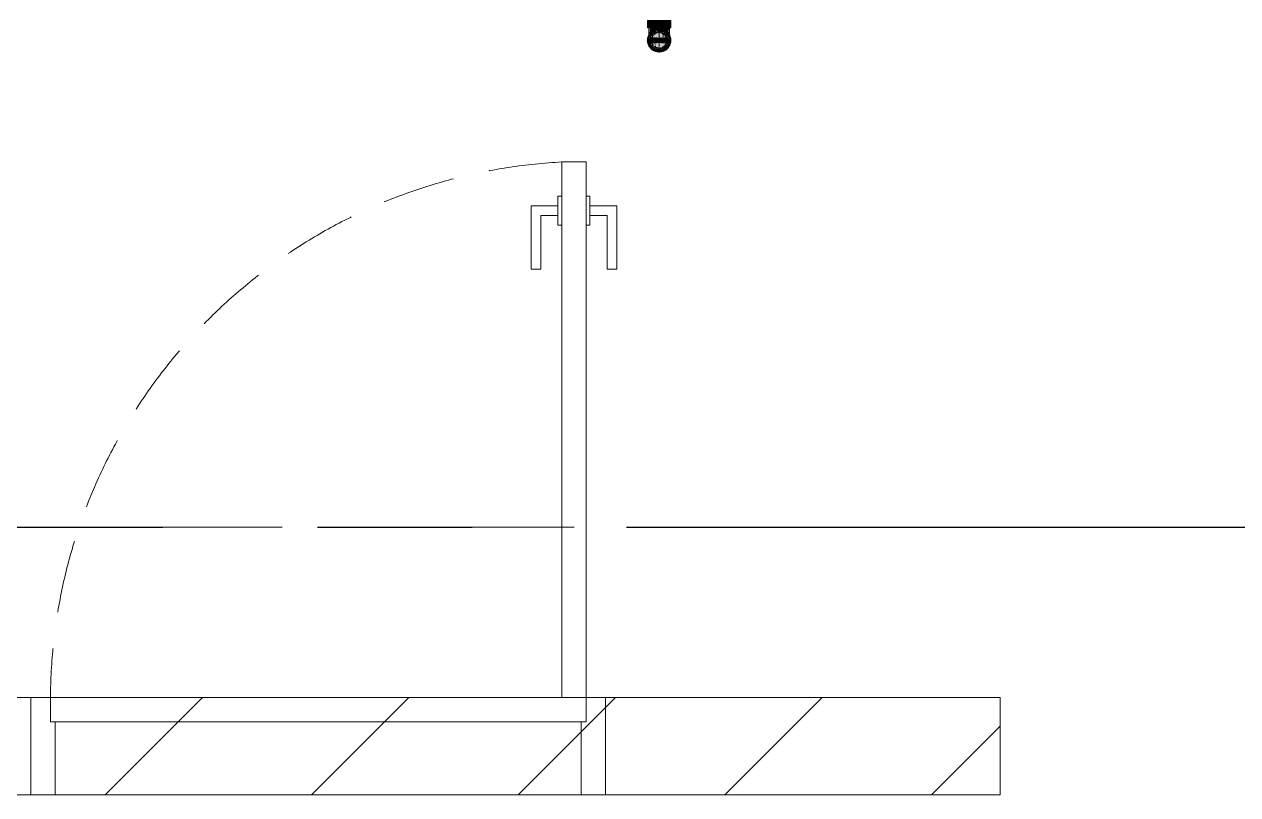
# Model space of a CAD drawing. Header units: millimetres. Extents: x -4000 to 187956, y -58990 to 162485.
# Drawn here: x 57946 to 60438, y 64900 to 66483 of the extents above; entities that cross this region are included whole.
import ezdxf

# ---------------------------------------------------------------- set-up
doc = ezdxf.new("R2010")
doc.units = ezdxf.units.MM
for name, pattern in [('Dash - 1_5mm', [225, 150, -75]), ('Dash 1_16_', [317.5, 158.75, -158.75]), ('Grid Line', [2222.5, 1270, -317.5, 317.5, -317.5]), ('Grid Line 12_5mm', [2150, 1250, -300, 300, -300])]:
    doc.linetypes.add(name, pattern=pattern)
for name, color, linetype, lineweight in [('A-DOOR', 31, 'Continuous', 13), ('A-DOOR-FRAM', 31, 'Continuous', 13), ('A-WALL', 113, 'Continuous', 13), ('A-WALL-PATT', 111, 'Continuous', 13), ('F-SPRN', 3, 'Continuous', 9), ('P-PIPE', 3, 'Continuous', 9), ('P-PIPE-CNTR', 3, 'Continuous', 9), ('S-GRID', 1, 'Continuous', 30)]:
    doc.layers.add(name, color=color, linetype=linetype, lineweight=lineweight)

# ---------------------------------------------------------------- blocks, each defined once
blk = doc.blocks.new('MP_DR_Single Swing_Miscellaneous - 2200x1200_FR_SOLID CORE-357006-0_000')
at = {"layer": 'A-DOOR', "color": 174, "lineweight": 15}
for p, q in [((500, 1200), (550, 1200)), ((500, 1130), (500, 1200)), ((550, 1200), (550, 1130)), ((500, 100), (500, 1070)), ((550, 1070), (550, 100))]:
    blk.add_line(p, q, dxfattribs=at)
at = {"layer": 'A-DOOR', "lineweight": 9}
for p, q in [((492, 1130), (500, 1130)), ((492, 1110), (492, 1130)), ((500, 1130), (500, 1070)), ((550, 1130), (558, 1130)), ((550, 1070), (550, 1130)), ((558, 1130), (558, 1110)), ((437, 1110), (492, 1110)), ((437, 980), (437, 1110)), ((492, 1090), (492, 1110)), ((492, 1110), (492, 1090)), ((558, 1110), (558, 1090)), ((558, 1090), (558, 1110)), ((558, 1110), (613, 1110)), ((613, 1110), (613, 980)), ((457, 1090), (457, 980)), ((492, 1090), (457, 1090)), ((492, 1070), (492, 1090)), ((558, 1090), (558, 1070)), ((593, 1090), (558, 1090)), ((593, 980), (593, 1090)), ((500, 1070), (492, 1070)), ((558, 1070), (550, 1070)), ((457, 980), (437, 980)), ((613, 980), (593, 980))]:
    blk.add_line(p, q, dxfattribs=at)
at = {"layer": 'A-DOOR', "color": 163, "lineweight": 15}
for p, q in [((500, 1070), (500, 1130)), ((550, 1130), (550, 1070)), ((550, 100), (500, 100))]:
    blk.add_line(p, q, dxfattribs=at)
at = {"layer": 'A-DOOR', "linetype": 'Dash - 1_5mm', "lineweight": 9}
blk.add_arc((558.7, 92.8), 1108.7, 93.0343, 179.6302, dxfattribs=at)
at = {"layer": 'A-DOOR-FRAM', "color": 91, "lineweight": 15}
for p, q in [((-590, 100), (500, 100)), ((-590, -100), (-590, 100)), ((550, 100), (590, 100)), ((590, 100), (590, -100)), ((590, -100), (-590, -100))]:
    blk.add_line(p, q, dxfattribs=at)
at = {"layer": 'A-DOOR-FRAM', "color": 81, "lineweight": 15}
for p, q in [((-590, 100), (-590, -100)), ((-550, 100), (-590, 100)), ((-550, 100), (-550, 50)), ((500, 100), (-550, 100)), ((-550, 100), (-550, 50)), ((500, 100), (550, 100)), ((550, 100), (590, 100)), ((550, 50), (550, 100)), ((550, 50), (550, 100)), ((590, 100), (590, -100)), ((-550, 50), (-540, 50)), ((-550, 50), (550, 50)), ((-540, 50), (-540, -100)), ((540, 50), (-540, 50)), ((-540, 50), (-540, -100)), ((540, -100), (540, 50)), ((540, 50), (550, 50)), ((540, -100), (540, 50)), ((-590, -100), (-540, -100)), ((-540, -100), (540, -100)), ((590, -100), (540, -100))]:
    blk.add_line(p, q, dxfattribs=at)
at = {"layer": 'A-DOOR-FRAM', "color": 71, "lineweight": 15}
blk.add_line((550, 100), (500, 100), dxfattribs=at)
blk = doc.blocks.new('CMF2_NHAXUONG_A_rvt-1-0_000')
at = {"layer": 'A-WALL-PATT', "lineweight": 9}
h = blk.add_hatch(dxfattribs=at)
h.set_pattern_fill('FP_13', color=250, style=0, pattern_type=2)
h.set_pattern_definition([(45, (0, 0), (-212.132, 212.132), [])])
h.paths.add_polyline_path([(59950.1, 64900.2), (59950.1, 65100.2), (50850, 65100.2), (50850, 64900.2), (59511.1, 64900.2)])
at = {"layer": 'A-WALL', "color": 90, "lineweight": 15}
for p, q in [((59950.1, 65100.2), (50850, 65100.2)), ((59950.1, 64900.2), (59950.1, 65100.2)), ((50850, 64900.2), (59950.1, 64900.2))]:
    blk.add_line(p, q, dxfattribs=at)
at = {"layer": 'A-WALL', "color": 35, "lineweight": 15}
for p, q in [((57959.9, 65100.2), (57932.4, 65100.2)), ((57959.9, 64900.2), (57959.9, 65100.2)), ((59139.9, 65100.2), (57959.9, 65100.2)), ((59139.9, 64900.2), (59139.9, 65100.2)), ((59950.1, 65100.2), (59139.9, 65100.2)), ((59950.1, 65100.2), (59950.1, 64900.2)), ((57932.4, 64900.2), (57959.9, 64900.2)), ((57959.9, 64900.2), (59139.9, 64900.2)), ((59139.9, 64900.2), (59950.1, 64900.2))]:
    blk.add_line(p, q, dxfattribs=at)
at = {"layer": 'A-WALL', "color": 53, "lineweight": 15}
for p, q in [((57959.9, 65100.2), (57959.9, 64900.2)), ((59139.9, 64900.2), (59139.9, 65100.2))]:
    blk.add_line(p, q, dxfattribs=at)
at = {"layer": 'S-GRID', "linetype": 'Grid Line 12_5mm', "lineweight": 9}
blk.add_line((-824.3, 65450), (183641.1, 65450), dxfattribs=at)
at = {"layer": 'A-DOOR', "color": 250, "lineweight": 9}
blk.add_blockref('MP_DR_Single Swing_Miscellaneous - 2200x1200_FR_SOLID CORE-357006-0_000', (58549.9, 65000.2), dxfattribs=at)
blk = doc.blocks.new('Sprinkler_Up - DN20-V418-0_000')
at = {"layer": 'F-SPRN', "transparency": 33554534}
for points in [[(13.5, 0), (22.2, 0), (18, 13.1), (6.9, 21.2), (-6.9, 21.2), (-18, 13.1), (-22.2, 0), (-3.9, 0.7), (-2.3, 4), (-1.3, 4), (-0.6, 4), (0.6, 4), (1.5, 4), (1.7, 2.9), (4.6, 0)], [(0, -21.2), (6.9, -21.2), (18, -13.1), (22.2, 0), (3.9, -0.7), (1.7, -2.9), (1.2, -3.5), (0.6, -4), (-0.6, -4), (-1.2, -3.5), (-1.7, -2.9), (-4.6, 0), (-22.2, 0), (-18, -13.1), (-6.9, -21.2)], [(0, -16.7), (4.3, -16.1), (11.8, -11.8), (16.1, -4.3), (16.1, 4.3), (11.8, 11.8), (8.3, 14.4), (0, 16.7), (-4.3, 16.1), (-11.8, 11.8), (-16.1, 4), (-16.1, -4.3), (-11.8, -11.8), (-8.3, -14.4)], [(0, -15.6), (7.8, -13.5), (13.5, -7.8), (15.1, -4), (15.1, 4), (13.5, 7.8), (7.8, 13.5), (0, 15.6), (-7.8, 13.5), (-11, 11), (-15.1, 4), (-15.1, -4), (-11, -11), (-7.8, -13.5)], [(-10.9, -5.5), (-10.9, 5.4), (-14.5, 5.4), (-14.5, -5.5)], [(-7.7, -5.5), (-7.7, 5.4), (-10.9, 5.4), (-10.9, -5.5)], [(0, -5.5), (0, 5.4), (-7.7, 5.4), (-7.7, -5.5)], [(-5.7, 0), (5.7, 0), (2.9, 4.9), (-3.4, 4)], [(-2.9, -4.9), (2.9, -4.9), (5.7, 0), (-5.7, 0)], [(-4.6, 0), (4.6, 0), (-0.7, 4)], [(0, -4.6), (4.6, 0), (-4.6, 0)], [(0, -2.6), (1.3, 0), (-1.8, 0)], [(-1.3, 0), (1.8, 0), (0, 2.6)], [(7.7, -5.5), (7.7, 5.4), (0, 5.4), (0, -5.5)], [(10.9, -5.5), (10.9, 5.4), (7.7, 5.4), (7.7, -5.5)], [(14.5, -5.5), (14.5, 5.4), (10.9, 5.4), (10.9, -5.5)]]:
    blk.add_hatch(color=1, dxfattribs=at).paths.add_polyline_path(points)
at = {"layer": 'F-SPRN', "color": 1}
for p, q in [((-11.5, 5.4), (-14.5, 5.4)), ((-14.5, 5.4), (-11.3, 5.4)), ((-14.5, 5.4), (-14.5, 4)), ((-14.5, 3.3), (-14.5, 0)), ((-11.5, 5.4), (-11.5, 4)), ((-10.9, 1.9), (-10.9, 3.6)), ((-10.8, 5.4), (-8, 5.4)), ((-8.1, 5.4), (-10.8, 5.4)), ((-8.1, 5.4), (-8.1, 4)), ((-8.1, 2.5), (-8.1, 0.7)), ((-7.7, 4), (-7.7, 2.7)), ((-7.7, 4), (-7.7, 2.7)), ((-7.7, 2.1), (-7.7, 0.5)), ((-7.7, 2.1), (-7.7, 0.5)), ((-6.7, 5.4), (-4.7, 5.4)), ((-5.8, 3.8), (-5.8, 2.2)), ((-2.1, 0.1), (-2.1, 0)), ((-2.1, 0), (-2.1, 0)), ((-2.1, 0), (-2.1, -0.1)), ((-1.6, 1.3), (-1.7, 1.2)), ((-1.4, 1.6), (-1.4, 1.5)), ((-0.6, 2), (-0.6, 2)), ((-0.5, 2), (-0.6, 2)), ((-0.4, 2), (-0.5, 2)), ((-0.1, 2.1), (-0.2, 2.1)), ((0, 2.1), (-0.1, 2.1)), ((-0.1, 2.1), (-0.1, 2.1)), ((2.1, 0), (2.1, 0.1)), ((2.1, 0), (2.1, 0)), ((4.7, 5.4), (6.5, 5.4)), ((7.7, 5.4), (10.8, 5.4)), ((7.7, 5.2), (7.7, 2.7)), ((7.7, 5.2), (7.7, 2.7)), ((7.7, 2.3), (7.7, 0.5)), ((7.7, 2.3), (7.7, 0.5)), ((10.8, 5.4), (8.1, 5.4)), ((8.1, 5.4), (8.1, 4)), ((8.1, 2.5), (8.1, 0.4)), ((10.9, 5.4), (14.5, 5.4)), ((10.9, 3.6), (10.9, 0.2)), ((14.5, 5.4), (11.5, 5.4)), ((11.5, 5.4), (11.5, 4)), ((11.5, 3), (11.5, 0.2)), ((14.5, 5.4), (14.5, 4)), ((14.5, 3.7), (14.5, -5.5)), ((-14.5, -1.3), (-14.5, -3.7)), ((-11.1, -5.5), (-14.5, -5.5)), ((-14.5, -5.5), (-11.5, -5.5)), ((-10.9, -2.6), (-10.9, -1.3)), ((-10.8, -5.5), (-8.1, -5.5)), ((-7.8, -5.5), (-10.8, -5.5)), ((-8.1, -4.2), (-8.1, -5.5)), ((-7.7, -2.7), (-7.7, -4)), ((-7.7, -2.7), (-7.7, -4)), ((-7, -5.5), (-5.8, -5.5)), ((-4.8, -5.5), (-7, -5.5)), ((-5.8, -2.3), (-5.8, -3.8)), ((-2.1, -0.1), (-2.1, -0.2)), ((0, -2.1), (0.1, -2.1)), ((7, -5.5), (4.8, -5.5)), ((5.8, -2.2), (5.8, -3.8)), ((5.8, -5.5), (7, -5.5)), ((7.7, -0.5), (7.7, -2.3)), ((7.7, -0.5), (7.7, -2.3)), ((7.7, -2.7), (7.7, -5.4)), ((7.7, -2.7), (7.7, -5.4)), ((10.8, -5.5), (7.7, -5.5)), ((8.1, -0.4), (8.1, -2.5)), ((8.1, -2.8), (8.1, -5.5)), ((8.1, -5.5), (10.8, -5.5)), ((10.9, -0.2), (10.9, -3.6)), ((14.5, -5.5), (10.9, -5.5)), ((11.5, -0.2), (11.5, -3)), ((11.5, -4), (11.5, -5.5)), ((11.5, -5.5), (14.5, -5.5))]:
    blk.add_line(p, q, dxfattribs=at)
at = {"layer": 'F-SPRN', "color": 1, "flags": 128}
for points in [[(-2, 0.5), (-2, 0.5), (-2, 0.4), (-2.1, 0.3), (-2.1, 0.2), (-2.1, 0.1)], [(-1.7, 1.2), (-1.7, 1.1), (-1.8, 1.1), (-1.8, 1), (-1.9, 0.9), (-1.9, 0.8), (-1.9, 0.8), (-2, 0.7), (-2, 0.6), (-2, 0.5)], [(-1.4, 1.5), (-1.5, 1.5), (-1.5, 1.4), (-1.6, 1.3), (-1.6, 1.3)], [(-1.1, 1.8), (-1.2, 1.7), (-1.2, 1.7), (-1.3, 1.6), (-1.4, 1.6)], [(-0.6, 2), (-0.7, 2), (-0.8, 1.9), (-0.9, 1.9), (-0.9, 1.9), (-1, 1.8), (-1.1, 1.8)], [(-0.2, 2.1), (-0.3, 2.1), (-0.4, 2)], [(0.4, 2), (0.3, 2.1), (0.2, 2.1), (0.1, 2.1), (0, 2.1)], [(0.6, 2), (0.5, 2), (0.4, 2), (0.4, 2)], [(1.3, 1.7), (1.2, 1.7), (1.1, 1.7), (1.1, 1.8), (1, 1.8), (0.9, 1.9), (0.8, 1.9), (0.8, 1.9), (0.7, 2), (0.6, 2)], [(1.7, 1.2), (1.7, 1.2), (1.6, 1.3), (1.6, 1.4), (1.5, 1.4), (1.4, 1.5), (1.4, 1.5), (1.3, 1.6), (1.3, 1.7)], [(2, 0.6), (2, 0.7), (1.9, 0.7), (1.9, 0.8), (1.9, 0.9), (1.8, 1), (1.8, 1), (1.8, 1.1), (1.7, 1.2)], [(2.1, 0.1), (2.1, 0.2), (2.1, 0.2), (2.1, 0.3), (2, 0.4), (2, 0.5), (2, 0.6)], [(-2.1, -0.2), (-2.1, -0.2), (-2.1, -0.3)], [(-2.1, -0.3), (-2, -0.4), (-2, -0.5), (-2, -0.6), (-2, -0.7), (-1.9, -0.7), (-1.9, -0.8), (-1.9, -0.9), (-1.8, -1), (-1.8, -1), (-1.8, -1.1), (-1.7, -1.2), (-1.7, -1.2), (-1.6, -1.3), (-1.6, -1.4), (-1.5, -1.4), (-1.4, -1.5), (-1.4, -1.5), (-1.3, -1.6), (-1.3, -1.7), (-1.2, -1.7), (-1.1, -1.7), (-1.1, -1.8), (-1, -1.8), (-0.9, -1.9), (-0.8, -1.9), (-0.8, -1.9), (-0.7, -2), (-0.6, -2), (-0.5, -2), (-0.4, -2), (-0.4, -2), (-0.3, -2.1), (-0.2, -2.1), (-0.1, -2.1), (0, -2.1)], [(0.1, -2.1), (0.1, -2.1), (0.2, -2.1), (0.3, -2.1), (0.4, -2), (0.5, -2), (0.6, -2), (0.6, -2), (0.7, -2), (0.8, -1.9), (0.9, -1.9), (0.9, -1.9), (1, -1.8), (1.1, -1.8), (1.2, -1.7), (1.2, -1.7), (1.3, -1.6), (1.4, -1.6), (1.4, -1.5), (1.5, -1.5), (1.5, -1.4), (1.6, -1.3), (1.6, -1.3), (1.7, -1.2), (1.7, -1.1), (1.8, -1.1), (1.8, -1), (1.9, -0.9), (1.9, -0.8), (1.9, -0.8), (2, -0.7), (2, -0.6), (2, -0.5), (2, -0.5), (2, -0.4), (2.1, -0.3), (2.1, -0.2), (2.1, -0.1), (2.1, 0)]]:
    blk.add_lwpolyline(points, dxfattribs=at)
at = {"layer": 'F-SPRN', "color": 1}
for radius, start, end in [(22.2, 360, 180), (21.9, 165.6773, 179.2615), (21.9, 144.7698, 164.8151), (21.9, 126.6942, 143.2701), (16.7, 167.6802, 180), (16.7, 167.6802, 180), (16.7, 165, 166.2392), (16.7, 165, 166.2392), (16.7, 155.3879, 164.9693), (16.7, 155.3879, 164.9693), (15.6, 166.4265, 180), (15.6, 166.4265, 180), (15.6, 150.9409, 165), (15.6, 159.6139, 165.2993), (15.6, 165, 165.2993), (16.7, 136.7213, 149.931), (16.7, 136.7213, 149.931), (15.6, 150.9409, 156.3845), (15.6, 138.4214, 150), (15.6, 138.4214, 150), (21.9, 108.2621, 125.7507), (16.7, 121.4181, 130.5751), (16.7, 121.4181, 130.5751), (15.6, 120.5262, 133.2078), (15.6, 120.5262, 133.2078), (16.7, 106.5995, 120), (16.7, 106.5995, 120), (15.6, 114.4363, 119.9813), (15.6, 114.4363, 119.9813), (21.9, 99.348, 107.901), (4.63, 155.7832, 180), (4.63, 155.7832, 180), (16.7, 96.4143, 105), (16.7, 96.4143, 105), (5.71, 120, 131.9743), (4.63, 109.0192, 138.2703), (4.63, 109.0192, 138.2703), (21.9, 90.145, 98.8503), (15.6, 95.5762, 100.6843), (15.6, 95.5762, 100.6843), (2.56, 109.0192, 168.8278), (2.56, 109.0192, 168.8278), (2.04, 109.0192, 180), (4.63, 90, 102.999), (4.63, 77.001, 102.999), (16.7, 83.0684, 90), (16.7, 83.0684, 90), (4.63, 77.001, 90), (3.81, 57.0577, 90), (2.56, 14.5599, 90), (2.56, 14.5599, 90), (2.04, 10.4703, 90), (21.9, 72.5583, 89.4624), (15.6, 75.573, 80.5892), (15.6, 75.573, 80.5892), (4.63, 17.9592, 54.3832), (4.63, 17.9592, 54.3832), (3.81, 16.1605, 43.8358), (5.71, 48.0257, 60), (15.6, 67.5614, 74.5481), (15.6, 67.5614, 74.5481), (16.7, 60, 75), (16.7, 60, 75), (15.6, 60.0187, 65.5637), (15.6, 60.0187, 65.5637), (21.9, 54.2493, 71.7379), (15.6, 46.7922, 60), (15.6, 46.7922, 60), (16.7, 49.4249, 58.5819), (16.7, 49.4249, 58.5819), (15.6, 30, 41.5786), (15.6, 30, 41.5786), (16.7, 30, 43.2787), (16.7, 30, 43.2787), (21.9, 36.7299, 53.3058), (15.6, 23.6155, 29.5646), (15.6, 15, 29.5646), (15.6, 15, 20.3861), (15.6, 14.7007, 15), (15.6, 14.7007, 15), (16.7, 15, 24.6121), (16.7, 15, 24.6121), (15.6, 360, 13.6618), (15.6, 0, 13.6618), (16.7, 13.7608, 15), (16.7, 13.7608, 15), (16.7, 360, 12.3198), (16.7, 0, 12.3198), (21.9, 15.1849, 35.2302), (21.9, 0.7385, 14.3227), (22.2, 180, 360), (21.9, 180.7385, 194.3227), (21.9, 195.1849, 215.2302), (21.9, 216.7299, 233.3058), (16.7, 180, 192.3198), (16.7, 180, 192.3198), (16.7, 195.0307, 204.6121), (16.7, 195.0307, 204.6121), (15.6, 181.9082, 193.6618), (15.6, 181.9082, 193.6618), (15.6, 197.3339, 209.5646), (15.6, 197.3339, 209.5646), (16.7, 210.069, 223.2787), (16.7, 210.069, 223.2787), (15.6, 212.5472, 221.5786), (15.6, 212.5472, 221.5786), (21.9, 234.2493, 251.7379), (16.7, 229.4249, 238.5819), (16.7, 229.4249, 238.5819), (15.6, 233.795, 240), (15.6, 233.795, 240), (16.7, 240, 255), (16.7, 240, 255), (15.6, 240.0187, 254.5481), (15.6, 240.0187, 254.5481), (21.9, 252.5583, 269.4624), (4.63, 197.9592, 0), (4.63, 197.9592, 270), (15.6, 255, 267.64), (15.6, 255, 267.64), (3.81, 196.1605, 270), (2.56, 191.1677, 0), (2.56, 191.1677, 360), (2.04, 190.4703, 0), (16.7, 263.0684, 270), (16.7, 263.0684, 270), (4.63, 270, 360), (3.81, 270, 360), (21.9, 270.145, 278.8503), (15.6, 275.5762, 280.6843), (15.6, 275.5762, 280.6843), (16.7, 276.4143, 285), (16.7, 276.4143, 285), (21.9, 279.348, 287.901), (16.7, 286.5995, 300), (16.7, 286.5995, 300), (15.6, 294.4363, 299.9813), (15.6, 294.4363, 299.9813), (21.9, 288.2621, 305.7507), (15.6, 300, 313.2078), (15.6, 300, 313.2078), (16.7, 301.4181, 310.5751), (16.7, 301.4181, 310.5751), (15.6, 318.4214, 330), (15.6, 318.4214, 330), (16.7, 316.7213, 330), (16.7, 316.7213, 330), (21.9, 306.6942, 323.2701), (15.6, 330.4354, 345), (15.6, 330.4354, 336.3845), (15.6, 339.6139, 345), (15.6, 346.3382, 360), (15.6, 346.3382, 360), (16.7, 335.3879, 345), (16.7, 335.3879, 345), (16.7, 347.6802, 360), (16.7, 347.6802, 360), (21.9, 324.7698, 344.8151), (21.9, 345.6773, 359.2615)]:
    blk.add_arc((0, 0), radius, start, end, dxfattribs=at)
blk = doc.blocks.new('Steel_Transition_Threaded_HoaPhat - Standard-V420-0_000')
at = {"layer": 'P-PIPE', "lineweight": 13, "transparency": 33554534}
h = blk.add_hatch(color=1, dxfattribs=at)
h.paths.add_polyline_path([(59250, 66427.6), (59255.8, 66428.4), (59261.3, 66430.6), (59265.9, 66434.2), (59269.5, 66438.8), (59271.7, 66444.3), (59272, 66454), (59271.7, 66455.9), (59269.5, 66461.3), (59265.9, 66466), (59261.3, 66469.6), (59255.8, 66471.8), (59250, 66472.6), (59244.2, 66471.8), (59238.8, 66469.6), (59234.1, 66466), (59230.5, 66461.3), (59228, 66454), (59227.6, 66449.2), (59228.3, 66444.3), (59230.5, 66438.8), (59234.1, 66434.2), (59238.8, 66430.6), (59244.2, 66428.4)])
h.paths.add_polyline_path([(59250, 66430), (59244.8, 66430.7), (59240, 66432.7), (59235.8, 66435.9), (59232.6, 66440), (59230.6, 66444.9), (59230.4, 66454), (59230.6, 66455.3), (59232.6, 66460.1), (59235.8, 66464.3), (59240, 66467.5), (59244.8, 66469.5), (59250, 66470.2), (59255.2, 66469.5), (59260.1, 66467.5), (59264.2, 66464.3), (59267.4, 66460.1), (59269.6, 66454), (59270.1, 66450.1), (59269.4, 66444.9), (59267.4, 66440), (59264.2, 66435.9), (59260.1, 66432.7), (59255.2, 66430.7)])
for points in [[(59250, 66430), (59250, 66433.7), (59241.8, 66435.9), (59235.8, 66441.9), (59233.6, 66450.1), (59235.8, 66458.3), (59241.8, 66464.3), (59250, 66466.5), (59250, 66470.2), (59244.8, 66469.5), (59240, 66467.5), (59235.8, 66464.3), (59232.6, 66460.1), (59230.4, 66454), (59229.9, 66450.1), (59230.6, 66444.9), (59232.6, 66440), (59235.8, 66435.9), (59240, 66432.7), (59244.8, 66430.7)], [(59250, 66431.6), (59254.8, 66432.2), (59259.3, 66434.1), (59263.1, 66437), (59266, 66440.8), (59267.9, 66445.3), (59268, 66454), (59267.9, 66454.9), (59266, 66459.3), (59263.1, 66463.2), (59259.3, 66466.1), (59254.8, 66468), (59250, 66468.6), (59245.2, 66468), (59240.8, 66466.1), (59236.9, 66463.2), (59234, 66459.3), (59232, 66454), (59231.5, 66450.1), (59232.1, 66445.3), (59234, 66440.8), (59236.9, 66437), (59240.8, 66434.1), (59245.2, 66432.2)], [(59250, 66430), (59255.2, 66430.7), (59260.1, 66432.7), (59264.2, 66435.9), (59267.4, 66440), (59269.4, 66444.9), (59269.6, 66454), (59269.4, 66455.3), (59267.4, 66460.1), (59264.2, 66464.3), (59260.1, 66467.5), (59255.2, 66469.5), (59250, 66470.2), (59250, 66466.5), (59258.2, 66464.3), (59264.2, 66458.3), (59266.4, 66450.1), (59264.2, 66441.9), (59258.2, 66435.9), (59250, 66433.7)]]:
    blk.add_hatch(color=1, dxfattribs=at).paths.add_polyline_path(points)
at = {"layer": 'P-PIPE', "color": 20, "lineweight": 13}
for radius, start, end in [(22.5, 90, 270), (22.5, 135, 150), (20.1, 135, 148.1553), (22.5, 120, 135), (20.1, 128.8856, 135), (18.5, 123.4976, 133.2041), (18.5, 123.4976, 133.2041), (20.1, 120, 125.0043), (22.5, 105, 120), (20.1, 109.6859, 120), (18.5, 106.819, 120), (18.5, 106.819, 120), (16.4, 113.4045, 120), (16.4, 107.4657, 111.9681), (22.5, 90, 105), (20.1, 100.9975, 105), (18.5, 91.4353, 103.2046), (18.5, 91.4353, 103.2046), (16.4, 96.2132, 104.6042), (20.1, 90.5246, 98.5089), (22.5, 75, 90), (22.5, 270, 90), (18.5, 78.0986, 90), (18.5, 78.0986, 90), (20.1, 75.0607, 87.9279), (16.4, 70.3629, 75), (18.5, 60, 75), (18.5, 60, 75), (20.1, 60, 75), (22.5, 60, 75), (16.4, 60.5934, 66.5955), (16.4, 50.4733, 56.6389), (20.1, 54.9957, 60), (18.5, 46.7959, 56.5024), (18.5, 46.7959, 56.5024), (22.5, 45, 60), (20.1, 45, 51.1144), (20.1, 31.8447, 45), (22.5, 30, 45), (22.5, 165, 177.7326), (22.5, 177.7326, 180), (22.5, 180, 195), (22.5, 150, 165), (22.5, 195, 210), (20.1, 168.5883, 180), (20.1, 180, 193.9501), (22.5, 210, 225), (20.1, 150, 162.7449), (20.1, 197.2551, 210), (18.5, 167.6014, 193.4061), (18.5, 167.6014, 180), (18.5, 180, 193.4061), (18.5, 165, 167.6014), (18.5, 165, 167.6014), (18.5, 157.6232, 165), (18.5, 157.6232, 165), (18.5, 195, 202.3768), (18.5, 195, 202.3768), (20.1, 211.8447, 225), (16.4, 168.5467, 178.9063), (16.4, 180.8106, 191.4533), (18.5, 136.4297, 150), (18.5, 136.4297, 150), (18.5, 210, 223.5703), (18.5, 210, 223.5703), (16.4, 165, 166.0137), (16.4, 158.0319, 163.506), (16.4, 210.6635, 218.0319), (16.4, 30, 36.4537), (16.4, 323.5463, 330), (18.5, 30, 43.5703), (18.5, 30, 43.5703), (18.5, 316.4297, 330), (18.5, 316.4297, 330), (20.1, 315, 328.1553), (16.4, 338.0319, 342.8691), (16.4, 13.9863, 15), (22.5, 315, 330), (16.4, 351.9681, 4.8393), (18.5, 15, 22.3768), (18.5, 15, 22.3768), (18.5, 337.6232, 345), (18.5, 337.6232, 345), (20.1, 17.2551, 30), (20.1, 330, 342.7449), (18.5, 12.3986, 15), (18.5, 12.3986, 15), (18.5, 346.5939, 12.3986), (18.5, 346.5939, 0), (18.5, 0, 12.3986), (22.5, 15, 30), (20.1, 346.0499, 0), (22.5, 330, 345), (20.1, 0, 11.4117), (22.5, 0, 15), (22.5, 345, 0), (22.5, 225, 240), (20.1, 225, 231.1144), (18.5, 226.7959, 236.5024), (18.5, 226.7959, 236.5024), (20.1, 234.9957, 240), (22.5, 240, 255), (16.4, 230.4733, 236.6389), (20.1, 240, 255), (18.5, 240, 255), (18.5, 240, 255), (16.4, 246.9681, 252.9388), (22.5, 255, 270), (20.1, 255.0607, 267.9279), (18.5, 258.0986, 270), (18.5, 258.0986, 270), (16.4, 264.1652, 268.506), (22.5, 270, 285), (20.1, 270.5246, 278.5089), (18.5, 271.4353, 283.2046), (18.5, 271.4353, 283.2046), (16.4, 276.2132, 283.9063), (20.1, 280.9975, 285), (16.4, 287.4657, 291.9681), (18.5, 286.819, 300), (18.5, 286.819, 300), (22.5, 285, 300), (20.1, 289.6859, 300), (16.4, 295.1607, 300), (16.4, 301.0738, 308.0319), (20.1, 300, 305.0043), (18.5, 303.4976, 313.2041), (18.5, 303.4976, 313.2041), (22.5, 300, 315), (20.1, 308.8856, 315)]:
    blk.add_arc((59250, 66450.1), radius, start, end, dxfattribs=at)
blk = doc.blocks.new('Steel_Elbow_Threaded_HoaPhat - Standard-V421-0_000')
at = {"layer": 'P-PIPE', "lineweight": 13, "transparency": 33554534}
for points in [[(59229.1, 66475.5), (59250, 66475.5), (59250, 66490.6), (59225.9, 66490.6), (59226.7, 66475.5), (59227.6, 66475.5)], [(59274.1, 66475.5), (59273.3, 66490.6), (59250, 66490.6), (59250, 66475.5), (59273.3, 66475.5)], [(59250, 66426), (59256.2, 66426.8), (59262.1, 66429.2), (59267.1, 66433), (59270.9, 66438), (59273.3, 66443.8), (59273.6, 66454), (59273.3, 66456.3), (59270.9, 66462.1), (59267.1, 66467.1), (59262.1, 66471), (59256.2, 66473.4), (59250, 66474.2), (59243.8, 66473.4), (59237.9, 66471), (59233, 66467.1), (59227.6, 66458.5), (59226.4, 66454), (59225.9, 66450.1), (59227.6, 66441.7), (59229.1, 66438), (59233, 66433), (59237.9, 66429.2), (59243.8, 66426.8)]]:
    blk.add_hatch(color=1, dxfattribs=at).paths.add_polyline_path(points)
h = blk.add_hatch(color=1, dxfattribs=at)
h.paths.add_polyline_path([(59242.8, 66470), (59240.3, 66470), (59244.1, 66471.9)])
h.paths.add_polyline_path([(59229.8, 66460.2), (59231.2, 66460.7), (59237.2, 66467.6), (59242.8, 66470), (59250, 66471.2), (59250, 66475.5), (59231.7, 66475.5), (59230.3, 66471.7), (59230.1, 66464.3)])
h = blk.add_hatch(color=1, dxfattribs=at)
h.paths.add_polyline_path([(59266.9, 66465.3), (59269.5, 66460.7), (59268.6, 66464.6)])
h.paths.add_polyline_path([(59270.9, 66458.6), (59270.6, 66467.2), (59269.5, 66466.8), (59269.4, 66470.9), (59270.7, 66471.2), (59269.6, 66475.5), (59250, 66475.5), (59250, 66471.2), (59257.2, 66470), (59255.9, 66471.9), (59263.4, 66467.2), (59267.4, 66463.1), (59266.2, 66468.2), (59268.6, 66464.6)])
at = {"layer": 'P-PIPE', "color": 20, "lineweight": 13}
for p, q in [((59225.9, 66490.6), (59225.9, 66475.5)), ((59226.7, 66490.6), (59225.9, 66490.6)), ((59250, 66490.6), (59225.9, 66490.6)), ((59229.1, 66490.6), (59226.7, 66490.6)), ((59233, 66490.6), (59229.1, 66490.6)), ((59237.9, 66490.6), (59233.8, 66490.6)), ((59250, 66490.6), (59238.2, 66490.6)), ((59261.8, 66490.6), (59250, 66490.6)), ((59274.1, 66490.6), (59250, 66490.6)), ((59266.2, 66490.6), (59262.1, 66490.6)), ((59270.9, 66490.6), (59267.1, 66490.6)), ((59273.3, 66490.6), (59270.9, 66490.6)), ((59274.1, 66490.6), (59273.3, 66490.6)), ((59274.1, 66475.5), (59274.1, 66490.6)), ((59225.9, 66475.5), (59226.7, 66475.5)), ((59225.9, 66475.5), (59250, 66475.5)), ((59226.7, 66475.5), (59229.1, 66475.5)), ((59229.2, 66475.5), (59228.9, 66475.5)), ((59229.2, 66475.5), (59228.9, 66475.5)), ((59229.1, 66475.5), (59231.5, 66475.5)), ((59231.7, 66475.5), (59229.2, 66475.5)), ((59231.7, 66475.5), (59229.2, 66475.5)), ((59231.5, 66475.5), (59233, 66475.5)), ((59232.8, 66475.5), (59231.7, 66475.5)), ((59236.4, 66475.5), (59231.7, 66475.5)), ((59236.4, 66475.5), (59233.8, 66475.5)), ((59234, 66475.5), (59242.7, 66475.5)), ((59242.8, 66475.5), (59236.4, 66475.5)), ((59242.8, 66475.5), (59236.4, 66475.5)), ((59250, 66475.5), (59243.7, 66475.5)), ((59250, 66475.5), (59243.7, 66475.5)), ((59243.8, 66475.5), (59250, 66475.5)), ((59250, 66475.5), (59256.2, 66475.5)), ((59250, 66475.5), (59274.1, 66475.5)), ((59256.3, 66475.5), (59250, 66475.5)), ((59256.3, 66475.5), (59250, 66475.5)), ((59263.6, 66475.5), (59257.2, 66475.5)), ((59263.6, 66475.5), (59257.2, 66475.5)), ((59257.3, 66475.5), (59266, 66475.5)), ((59266.2, 66475.5), (59263.6, 66475.5)), ((59268.3, 66475.5), (59263.6, 66475.5)), ((59267.1, 66475.5), (59269.7, 66475.5)), ((59268.3, 66475.5), (59267.2, 66475.5)), ((59269.9, 66475.5), (59268.3, 66475.5)), ((59270.8, 66475.5), (59268.3, 66475.5)), ((59269.7, 66475.5), (59270.9, 66475.5)), ((59270.8, 66475.5), (59269.9, 66475.5)), ((59271.2, 66475.5), (59270.8, 66475.5)), ((59271.2, 66475.5), (59270.8, 66475.5)), ((59270.9, 66475.5), (59273.3, 66475.5)), ((59273.3, 66475.5), (59274.1, 66475.5)), ((59228.9, 66460.9), (59228.9, 66461.8)), ((59228.9, 66460.1), (59228.9, 66460.9)), ((59228.9, 66459.3), (59228.9, 66460.1)), ((59228.9, 66458.5), (59228.9, 66459.3)), ((59228.9, 66457.8), (59228.9, 66458.5)), ((59228.9, 66457.1), (59228.9, 66457.8)), ((59228.9, 66456.4), (59228.9, 66457.1)), ((59228.9, 66455.7), (59228.9, 66456.4)), ((59228.9, 66455.1), (59228.9, 66455.7)), ((59228.9, 66454.5), (59228.9, 66455.1)), ((59228.9, 66454), (59228.9, 66454.5)), ((59228.9, 66450.1), (59228.9, 66450.1)), ((59228.9, 66449.9), (59228.9, 66450.1)), ((59228.9, 66449), (59228.9, 66449.9)), ((59229.2, 66446.5), (59229, 66447.3)), ((59229.7, 66444), (59229.5, 66444.8)), ((59231, 66440.9), (59230.6, 66441.6)), ((59231.3, 66440.1), (59231, 66440.9)), ((59231.8, 66439.4), (59231.3, 66440.1)), ((59232.2, 66438.7), (59231.8, 66439.4)), ((59232.7, 66438), (59232.2, 66438.7)), ((59268.4, 66439.6), (59267.9, 66438.9)), ((59268.8, 66440.3), (59268.4, 66439.6)), ((59270.5, 66445.1), (59270.3, 66444.2)), ((59271, 66447.6), (59270.9, 66446.7)), ((59271.2, 66462), (59271.2, 66461.2)), ((59271.2, 66461.2), (59271.2, 66460.3)), ((59271.2, 66460.3), (59271.2, 66459.5)), ((59271.2, 66459.5), (59271.2, 66458.7)), ((59271.2, 66458.7), (59271.2, 66458)), ((59271.2, 66458), (59271.2, 66457.3)), ((59271.2, 66457.3), (59271.2, 66456.6)), ((59271.2, 66455.3), (59271.2, 66454.7)), ((59271.2, 66454.7), (59271.2, 66454.1)), ((59271.2, 66452.6), (59271.2, 66452.2)), ((59271.2, 66452.2), (59271.2, 66451.8)), ((59271.2, 66450.9), (59271.2, 66450.7)), ((59271.2, 66450.7), (59271.2, 66450.5)), ((59271.2, 66450.1), (59271.2, 66450.1)), ((59233.2, 66437.3), (59232.7, 66438)), ((59233.7, 66436.6), (59233.2, 66437.3)), ((59235.4, 66434.8), (59234.8, 66435.4)), ((59238.8, 66432.2), (59238.1, 66432.6)), ((59239.5, 66431.7), (59238.8, 66432.2)), ((59240.2, 66431.3), (59239.5, 66431.7)), ((59244.2, 66429.8), (59243.3, 66430)), ((59245, 66429.5), (59244.2, 66429.8)), ((59247.5, 66429.1), (59246.6, 66429.2)), ((59250.2, 66428.9), (59250, 66428.9)), ((59257.7, 66430.4), (59256.9, 66430.1)), ((59258.4, 66430.7), (59257.7, 66430.4)), ((59260.7, 66431.8), (59260, 66431.4)), ((59262.8, 66433.3), (59262.1, 66432.8)), ((59263.5, 66433.8), (59262.8, 66433.3)), ((59265.3, 66435.5), (59264.7, 66434.9)), ((59267, 66437.5), (59266.4, 66436.8))]:
    blk.add_line(p, q, dxfattribs=at)
at = {"layer": 'P-PIPE', "color": 20, "lineweight": 13, "flags": 128}
for points in [[(59228.9, 66461.8), (59228.9, 66462.6), (59228.9, 66463.5), (59228.9, 66464.4), (59228.9, 66465.4), (59228.9, 66466.3), (59228.9, 66467.3), (59228.9, 66468.2), (59228.9, 66469.2), (59228.9, 66470.2), (59228.9, 66471.2), (59228.9, 66472.2), (59228.9, 66473.2), (59228.9, 66474.2), (59228.9, 66475.2), (59228.9, 66475.5)], [(59271.2, 66475.5), (59271.2, 66474.5), (59271.2, 66473.5), (59271.2, 66472.5), (59271.2, 66471.5), (59271.2, 66470.5), (59271.2, 66469.5), (59271.2, 66468.5), (59271.2, 66467.5), (59271.2, 66466.6), (59271.2, 66465.6), (59271.2, 66464.7), (59271.2, 66463.8), (59271.2, 66462.9), (59271.2, 66462)], [(59228.9, 66453), (59228.9, 66453.4), (59228.9, 66454), (59228.9, 66454)], [(59228.9, 66452.1), (59228.9, 66452.5), (59228.9, 66453)], [(59228.9, 66451.1), (59228.9, 66451.4), (59228.9, 66451.7), (59228.9, 66452.1)], [(59228.9, 66450.6), (59228.9, 66450.8), (59228.9, 66451.1)], [(59228.9, 66450.1), (59228.9, 66450.2), (59228.9, 66450.3), (59228.9, 66450.4), (59228.9, 66450.6)], [(59229, 66447.3), (59228.9, 66448.2), (59228.9, 66449)], [(59229.5, 66444.8), (59229.3, 66445.7), (59229.2, 66446.5)], [(59230.6, 66441.6), (59230.3, 66442.4), (59230, 66443.2), (59229.7, 66444)], [(59267.9, 66438.9), (59267.5, 66438.1), (59267, 66437.5)], [(59270.3, 66444.2), (59270.1, 66443.4), (59269.8, 66442.6), (59269.5, 66441.9), (59269.1, 66441.1), (59268.8, 66440.3)], [(59270.9, 66446.7), (59270.7, 66445.9), (59270.5, 66445.1)], [(59271.2, 66450.1), (59271.1, 66449.2), (59271.1, 66448.4), (59271, 66447.6)], [(59271.2, 66456.6), (59271.2, 66455.9), (59271.2, 66455.3)], [(59271.2, 66454.1), (59271.2, 66453.6), (59271.2, 66453.1), (59271.2, 66452.6)], [(59271.2, 66451.8), (59271.2, 66451.5), (59271.2, 66451.2), (59271.2, 66450.9)], [(59271.2, 66450.5), (59271.2, 66450.3), (59271.2, 66450.2), (59271.2, 66450.1)], [(59234.8, 66435.4), (59234.3, 66436), (59233.7, 66436.6)], [(59236.7, 66433.6), (59236.1, 66434.2), (59235.4, 66434.8)], [(59238.1, 66432.6), (59237.4, 66433.1), (59236.7, 66433.6)], [(59243.3, 66430), (59242.6, 66430.3), (59241.8, 66430.6), (59241, 66431), (59240.2, 66431.3)], [(59246.6, 66429.2), (59245.8, 66429.4), (59245, 66429.5)], [(59250, 66428.9), (59249.2, 66429), (59248.3, 66429), (59247.5, 66429.1)], [(59251.9, 66429), (59251.1, 66429), (59250.2, 66428.9)], [(59253.6, 66429.2), (59252.8, 66429.1), (59251.9, 66429)], [(59255.3, 66429.6), (59254.4, 66429.4), (59253.6, 66429.2)], [(59256.9, 66430.1), (59256.1, 66429.8), (59255.3, 66429.6)], [(59260, 66431.4), (59259.2, 66431.1), (59258.4, 66430.7)], [(59262.1, 66432.8), (59261.4, 66432.3), (59260.7, 66431.8)], [(59264.7, 66434.9), (59264.1, 66434.3), (59263.5, 66433.8)], [(59266.4, 66436.8), (59265.9, 66436.1), (59265.3, 66435.5)]]:
    blk.add_lwpolyline(points, dxfattribs=at)
at = {"layer": 'P-PIPE', "color": 20, "lineweight": 13}
for radius, start, end in [(24.1, 90, 270), (24.1, 135, 150), (24.1, 120, 135), (21.1, 130, 141.0488), (21.1, 112.3295, 125.8024), (24.1, 105, 120), (24.1, 90, 105), (21.1, 99.9464, 104.9657), (21.1, 90, 95.2662), (24.1, 75, 90), (24.1, 270, 90), (21.1, 75.0343, 90), (24.1, 60, 75), (21.1, 60.7988, 67.0623), (21.1, 54.1976, 59.9895), (24.1, 45, 60), (21.1, 38.9512, 50), (24.1, 30, 45), (24.1, 165, 180), (24.1, 180, 195), (24.1, 150, 165), (24.1, 195, 210), (21.1, 172.7204, 178.0438), (21.1, 181.9711, 187.7672), (21.1, 165.7465, 170), (21.1, 190, 194.2657), (21.1, 156.3578, 164.9665), (21.1, 195.0455, 204.7351), (21.1, 150.0076, 154.6322), (21.1, 205.3748, 209.9974), (21.1, 141.5854, 146.2592), (21.1, 33.7408, 38.4146), (21.1, 25.3678, 29.9924), (21.1, 330.0026, 334.1966), (21.1, 334.6252, 344.9545), (21.1, 15.0335, 23.6422), (21.1, 345.7343, 350), (21.1, 10, 10.8221), (24.1, 15, 30), (24.1, 330, 345), (21.1, 1.9562, 7.2796), (21.1, 352.2328, 358.0289), (24.1, 0, 15), (24.1, 345, 0), (24.1, 210, 225), (24.1, 225, 240), (21.1, 218.4271, 230), (21.1, 234.2198, 247.6765), (24.1, 240, 255), (24.1, 255, 270), (21.1, 255.037, 270), (24.1, 270, 285), (21.1, 271.1041, 278.9613), (21.1, 279.9303, 284.963), (24.1, 285, 300), (21.1, 292.9314, 303.6981), (24.1, 300, 315), (21.1, 310, 321.5729), (24.1, 315, 330)]:
    blk.add_arc((59250, 66450.1), radius, start, end, dxfattribs=at)

msp = doc.modelspace()

# ---------------------------------------------------------------- block references
at = {"lineweight": 5}
msp.add_blockref('CMF2_NHAXUONG_A_rvt-1-0_000', (0, 0), dxfattribs=at)

# ---------------------------------------------------------------- next in the draw order: hatches: boundary and pattern name
at = {"layer": 'P-PIPE', "transparency": 33554534}
for points in [[(59241.7, 66435.6), (59242.8, 66437.6), (59241.7, 66441.7), (59242.8, 66445.9), (59245.8, 66449), (59257.2, 66454.3), (59258.4, 66458.4), (59257.2, 66462.6), (59255.9, 66464.3), (59250, 66466.8), (59241.7, 66464.6), (59235.5, 66458.4), (59233.3, 66450.1), (59235.5, 66441.7), (59238.2, 66438.3)], [(59250, 66433.4), (59258.4, 66435.6), (59261.8, 66438.3), (59266.1, 66445.8), (59266.1, 66454.4), (59261.8, 66461.9), (59258.4, 66464.6), (59250, 66466.8), (59245.7, 66466.2), (59238.2, 66461.9), (59233.9, 66454), (59233.9, 66445.8), (59238.2, 66438.3), (59241.7, 66435.6)]]:
    msp.add_hatch(color=1, dxfattribs=at).paths.add_polyline_path(points)

# ---------------------------------------------------------------- next in the draw order: linework, layer by layer
at = {"layer": 'P-PIPE', "color": 1}
for centre, radius, start, end in [((59250, 66458.4), 8.35, 69.0027, 79.2369), ((59250, 66458.4), 8.35, 46.6998, 57.8461), ((59250, 66450.1), 16.7, 46.0317, 57.203), ((59250, 66450.1), 16.7, 182.797, 189.8892), ((59250, 66450.1), 16.7, 190.2154, 195.2487), ((59250, 66450.1), 16.7, 157.579, 163.5812), ((59250, 66450.1), 16.7, 140.6908, 147.6969), ((59250, 66441.7), 8.35, 172.0327, 181.5407), ((59250, 66441.7), 8.35, 199.9004, 209.0413), ((59250, 66441.7), 8.35, 131.0366, 150), ((59250, 66441.7), 8.35, 115.6806, 125.5287), ((59250, 66441.7), 8.35, 100.6842, 114.0387), ((59250, 66441.7), 8.35, 90, 100.6842), ((59250, 66458.4), 8.35, 270, 280.6842), ((59250, 66458.4), 8.35, 316.3183, 330), ((59250, 66458.4), 8.35, 20.1285, 29.0413), ((59250, 66458.4), 8.35, 8.0385, 17.9918), ((59250, 66458.4), 8.35, 352.2824, 1.6717), ((59250, 66450.1), 16.7, 32.3031, 45.2846), ((59250, 66450.1), 16.7, 314.7154, 320.6908), ((59250, 66450.1), 16.7, 26.0042, 31.0974), ((59250, 66450.1), 16.7, 328.9026, 333.9958), ((59250, 66450.1), 16.7, 16.9375, 22.421), ((59250, 66450.1), 16.7, 337.2636, 343.0625), ((59250, 66450.1), 16.7, 4.3093, 9.8892), ((59250, 66450.1), 16.7, 350.1108, 355.6907), ((59250, 66450.1), 16.7, 231.8726, 237.203), ((59250, 66450.1), 16.7, 246.8976, 252.7976), ((59250, 66441.7), 8.35, 249.0027, 259.2369), ((59250, 66450.1), 16.7, 264.6626, 273.5288), ((59250, 66450.1), 16.7, 284.6882, 289.3082), ((59250, 66450.1), 16.7, 308.1274, 313.9683)]:
    msp.add_arc(centre, radius, start, end, dxfattribs=at)
at = {"layer": 'P-PIPE-CNTR', "color": 20, "lineweight": 13}
for p, q in [((59250, 66490.6), (59250, 66475.5)), ((59250, 66475.5), (59250, 66474.1)), ((59250, 66474.1), (59250, 66472.3)), ((59250, 66472.2), (59250, 66470.8)), ((59250, 66469.7), (59250, 66467.9)), ((59250, 66467.3), (59250, 66466.1)), ((59250, 66464.4), (59250, 66462.9)), ((59250, 66461.9), (59250, 66459.4)), ((59250, 66458.8), (59250, 66457.5)), ((59250, 66457.5), (59250, 66454.1)), ((59250, 66452.3), (59250, 66451)), ((59250, 66450.7), (59250, 66450.1))]:
    msp.add_line(p, q, dxfattribs=at)
at = {"layer": 'P-PIPE-CNTR', "color": 1, "linetype": 'Dash 1_16_'}
for p, q in [((59250, 66472.6), (59250, 66475.1)), ((59250, 66471.2), (59250, 66472.6)), ((59250, 66468.6), (59250, 66470.2)), ((59250, 66466.8), (59250, 66468)), ((59250, 66463.6), (59250, 66465.2)), ((59225, 66450.1), (59227.5, 66450.1)), ((59227.8, 66450.1), (59231.5, 66450.1)), ((59231.5, 66450.1), (59233.3, 66450.1)), ((59236.5, 66450.1), (59242.3, 66450.1)), ((59245.4, 66450.1), (59247.6, 66450.1)), ((59248.7, 66450.1), (59250, 66450.1)), ((59250, 66459.8), (59250, 66462.6)), ((59250, 66455.5), (59250, 66459.1)), ((59250, 66452.6), (59250, 66454)), ((59250, 66450.1), (59250, 66452.1)), ((59250, 66448), (59250, 66450.1)), ((59250, 66450.1), (59251.3, 66450.1)), ((59250, 66445.9), (59250, 66447.5)), ((59250, 66441.1), (59250, 66444.6)), ((59250, 66438.1), (59250, 66440.4)), ((59251.8, 66450.1), (59254.6, 66450.1)), ((59255.7, 66450.1), (59263.1, 66450.1)), ((59266.6, 66450.1), (59268.5, 66450.1)), ((59268.5, 66450.1), (59272.2, 66450.1)), ((59272.5, 66450.1), (59275, 66450.1)), ((59250, 66435), (59250, 66436.5)), ((59250, 66430), (59250, 66431.6)), ((59250, 66427.6), (59250, 66428.9)), ((59250, 66425.1), (59250, 66427.6))]:
    msp.add_line(p, q, dxfattribs=at)
at = {"layer": 'S-GRID', "linetype": 'Grid Line'}
msp.add_line((-824.3, 65450), (183641.1, 65450), dxfattribs=at)

# ---------------------------------------------------------------- next in the draw order: block references
at = {"layer": 'F-SPRN', "color": 1}
msp.add_blockref('Sprinkler_Up - DN20-V418-0_000', (59250, 66450.1), dxfattribs=at)
at = {"layer": 'P-PIPE', "color": 20, "lineweight": 13}
for name in ['Steel_Elbow_Threaded_HoaPhat - Standard-V421-0_000', 'Steel_Transition_Threaded_HoaPhat - Standard-V420-0_000']:
    msp.add_blockref(name, (0, 0), dxfattribs=at)

doc.saveas('drawing.dxf')
